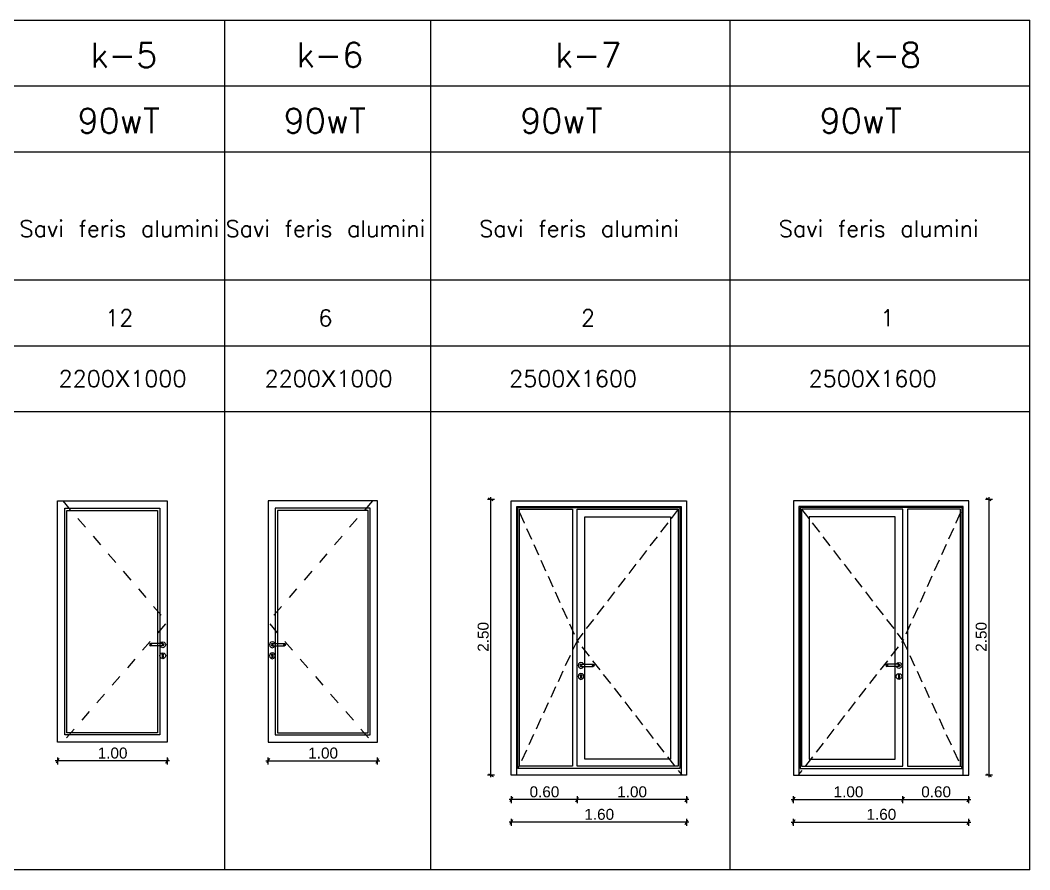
# Model space of a CAD drawing. Header units: millimetres. Extents: x 476571643 to 477489869, y 4620928210 to 4621294454.
# Drawn here: x 477379667 to 477398100, y 4621157592 to 4621173092 of the extents above; entities that cross this region are included whole.
import ezdxf

# ---------------------------------------------------------------- set-up
doc = ezdxf.new("R2010")
doc.units = ezdxf.units.MM
doc.header["$MEASUREMENT"] = 0
doc.linetypes.add('Dashed', pattern=[423.333333, 211.666667, -211.666667])
doc.linetypes.add('Hidden Line', pattern=[317.5, 211.666667, -105.833333])
for name, color, linetype, lineweight in [('0_Pen_No__7_Pen_No__1', 1, 'Continuous', 0), ('0_Pen_No__7_Pen_No__7', 7, 'Continuous', 0), ('2D Drafting - General_Pen_No__7_Pen_No__250', 7, 'Continuous', 0), ('2D Drafting - General_Pen_No__7_Pen_No__7', 7, 'Continuous', 0), ('gegmebi_Pen_No__7_Pen_No__7', 7, 'Continuous', 0), ('New_Structural - Bearing_Pen_No__250', 7, 'Continuous', 0), ('zoma_Pen_No__142', 142, 'Continuous', 0)]:
    doc.layers.add(name, color=color, linetype=linetype, lineweight=lineweight)
doc.layers.add('zoma', color=7, linetype='Continuous')
doc.styles.add('GENERATED_STYLE_2', font='arial.ttf')
doc.dimstyles.new('GENERATED_STYLE__28', dxfattribs={"dimtxt": 200, "dimasz": 64.421331, "dimexe": 0.18, "dimexo": 0.0625, "dimgap": 0.09, "dimtad": 1, "dimtih": 1, "dimtoh": 1, "dimlfac": 0.001, "dimzin": 0, "dimdsep": 46, "dimtxsty": 'GENERATED_STYLE_2', "dimblk": 'ARROWHEAD_2', "dimblk1": 'ARROWHEAD_2', "dimblk2": 'ARROWHEAD_2', "dimcen": 0.09, "dimse1": 1, "dimse2": 1, "dimclrd": 142, "dimclre": 142, "dimclrt": 142, "dimadec": 0, "dimazin": 0, "dimtfac": 1, "dimtdec": 4, "dimtmove": 0, "dimatfit": 3, "dimfxl": 1, "dimtolj": 1, "dimtzin": 0, "dimarcsym": 0})
doc.dimstyles.new('GENERATED_STYLE__29', dxfattribs={"dimtxt": 200, "dimasz": 64.421331, "dimexe": 0.18, "dimexo": 0.0625, "dimgap": 0.09, "dimtad": 1, "dimlfac": 0.001, "dimzin": 0, "dimdsep": 46, "dimtxsty": 'GENERATED_STYLE_2', "dimblk": 'ARROWHEAD_2', "dimblk1": 'ARROWHEAD_2', "dimblk2": 'ARROWHEAD_2', "dimcen": 0.09, "dimse1": 1, "dimse2": 1, "dimclrd": 142, "dimclre": 142, "dimclrt": 142, "dimadec": 0, "dimazin": 0, "dimtfac": 1, "dimtdec": 4, "dimtmove": 0, "dimatfit": 3, "dimfxl": 1, "dimtolj": 1, "dimtzin": 0, "dimarcsym": 0})

# ---------------------------------------------------------------- blocks, each defined once
blk = doc.blocks.new('*D1714', base_point=(476844527, 4621385791))
at = {"layer": 'zoma_Pen_No__142', "color": 142, "linetype": 'Continuous', "lineweight": 0, "transparency": 16777216}
for p, q in [((477380348, 4621159579), (477380307, 4621159579)), ((477380373, 4621159621), (477380324, 4621159537)), ((477380348, 4621159642), (477380348, 4621159515)), ((477382348, 4621159579), (477380348, 4621159579)), ((477382324, 4621159537), (477382373, 4621159621)), ((477382348, 4621159642), (477382348, 4621159515)), ((477382390, 4621159579), (477382348, 4621159579))]:
    blk.add_line(p, q, dxfattribs=at)
at = {"layer": 'zoma_Pen_No__142', "color": 142, "lineweight": 0, "transparency": 16777216, "insert": (477381082, 4621159619), "char_height": 200, "attachment_point": 7, "style": 'GENERATED_STYLE_2'}
blk.add_mtext('\\A1;{\\pql;\\fArial CYR|b0|i0|c204|p34;1.00}', dxfattribs=at)
blk = doc.blocks.new('ARROWHEAD_2')
at = {"color": 0, "linetype": 'Continuous', "lineweight": 0}
for p, q in [((0, 0), (-1, 0)), ((-0.38, -0.66), (0.38, 0.66))]:
    blk.add_line(p, q, dxfattribs=at)
blk = doc.blocks.new('*D1715', base_point=(476844527, 4621385791))
at = {"layer": 'zoma_Pen_No__142', "color": 142, "linetype": 'Continuous', "lineweight": 0, "transparency": 16777216}
for p, q in [((477384150, 4621159579), (477384192, 4621159579)), ((477384216, 4621159621), (477384167, 4621159537)), ((477384192, 4621159515), (477384192, 4621159642)), ((477384192, 4621159579), (477386192, 4621159579)), ((477386167, 4621159537), (477386216, 4621159621)), ((477386192, 4621159515), (477386192, 4621159642)), ((477386192, 4621159579), (477386233, 4621159579))]:
    blk.add_line(p, q, dxfattribs=at)
at = {"layer": 'zoma_Pen_No__142', "color": 142, "lineweight": 0, "transparency": 16777216, "insert": (477384926, 4621159619), "char_height": 200, "attachment_point": 7, "style": 'GENERATED_STYLE_2'}
blk.add_mtext('\\A1;{\\pql;\\fArial CYR|b0|i0|c204|p34;1.00}', dxfattribs=at)
blk = doc.blocks.new('*D1716', base_point=(476844527, 4621385791))
at = {"layer": 'zoma_Pen_No__142', "color": 142, "linetype": 'Continuous', "lineweight": 0, "transparency": 16777216}
for p, q in [((477389833, 4621158935), (477389833, 4621158808)), ((477391833, 4621158935), (477391833, 4621158808)), ((477389809, 4621158829), (477389858, 4621158914)), ((477391833, 4621158872), (477389833, 4621158872)), ((477391809, 4621158829), (477391858, 4621158914)), ((477391875, 4621158872), (477391833, 4621158872))]:
    blk.add_line(p, q, dxfattribs=at)
at = {"layer": 'zoma_Pen_No__142', "color": 142, "lineweight": 0, "transparency": 16777216, "insert": (477390567, 4621158912), "char_height": 200, "attachment_point": 7, "style": 'GENERATED_STYLE_2'}
blk.add_mtext('\\A1;{\\pql;\\fArial CYR|b0|i0|c204|p34;1.00}', dxfattribs=at)
blk = doc.blocks.new('*D1717', base_point=(476844527, 4621385791))
at = {"layer": 'zoma_Pen_No__142', "color": 142, "linetype": 'Continuous', "lineweight": 0, "transparency": 16777216}
for p, q in [((477388633, 4621158935), (477388633, 4621158808)), ((477389833, 4621158935), (477389833, 4621158808)), ((477388633, 4621158872), (477388592, 4621158872)), ((477388658, 4621158914), (477388609, 4621158829)), ((477389833, 4621158872), (477388633, 4621158872)), ((477389809, 4621158829), (477389858, 4621158914))]:
    blk.add_line(p, q, dxfattribs=at)
at = {"layer": 'zoma_Pen_No__142', "color": 142, "lineweight": 0, "transparency": 16777216, "insert": (477388967, 4621158912), "char_height": 200, "attachment_point": 7, "style": 'GENERATED_STYLE_2'}
blk.add_mtext('\\A1;{\\pql;\\fArial CYR|b0|i0|c204|p34;0.60}', dxfattribs=at)
blk = doc.blocks.new('*D1718', base_point=(476844527, 4621385791))
at = {"layer": 'zoma_Pen_No__142', "color": 142, "linetype": 'Continuous', "lineweight": 0, "transparency": 16777216}
for p, q in [((477388633, 4621158461), (477388592, 4621158461)), ((477388658, 4621158503), (477388609, 4621158418)), ((477388633, 4621158524), (477388633, 4621158397)), ((477391833, 4621158461), (477388633, 4621158461)), ((477391809, 4621158418), (477391858, 4621158503)), ((477391833, 4621158524), (477391833, 4621158397)), ((477391875, 4621158461), (477391833, 4621158461))]:
    blk.add_line(p, q, dxfattribs=at)
at = {"layer": 'zoma_Pen_No__142', "color": 142, "lineweight": 0, "transparency": 16777216, "insert": (477389967, 4621158501), "char_height": 200, "attachment_point": 7, "style": 'GENERATED_STYLE_2'}
blk.add_mtext('\\A1;{\\pql;\\fArial CYR|b0|i0|c204|p34;1.60}', dxfattribs=at)
blk = doc.blocks.new('*D1719', base_point=(476844527, 4621385791))
at = {"layer": 'zoma_Pen_No__142', "color": 142, "linetype": 'Continuous', "lineweight": 0, "transparency": 16777216}
for p, q in [((477388326, 4621164349), (477388199, 4621164349)), ((477388305, 4621164325), (477388220, 4621164374)), ((477388262, 4621164349), (477388262, 4621164391)), ((477388262, 4621159321), (477388262, 4621164349)), ((477388326, 4621159321), (477388199, 4621159321)), ((477388220, 4621159345), (477388305, 4621159296)), ((477388262, 4621159279), (477388262, 4621159321))]:
    blk.add_line(p, q, dxfattribs=at)
at = {"layer": 'zoma_Pen_No__142', "color": 142, "lineweight": 0, "transparency": 16777216, "insert": (477388222, 4621161569), "char_height": 200, "attachment_point": 7, "rotation": 90, "style": 'GENERATED_STYLE_2'}
blk.add_mtext('\\A1;{\\pql;\\fArial CYR|b0|i0|c204|p34;2.50}', dxfattribs=at)
blk = doc.blocks.new('*D1720', base_point=(476844527, 4621385791))
at = {"layer": 'zoma_Pen_No__142', "color": 142, "linetype": 'Continuous', "lineweight": 0, "transparency": 16777216}
for p, q in [((477393784, 4621158808), (477393784, 4621158935)), ((477395784, 4621158808), (477395784, 4621158935)), ((477393742, 4621158872), (477393784, 4621158872)), ((477393808, 4621158914), (477393759, 4621158829)), ((477393784, 4621158872), (477395784, 4621158872)), ((477395809, 4621158914), (477395760, 4621158829))]:
    blk.add_line(p, q, dxfattribs=at)
at = {"layer": 'zoma_Pen_No__142', "color": 142, "lineweight": 0, "transparency": 16777216, "insert": (477394518, 4621158912), "char_height": 200, "attachment_point": 7, "style": 'GENERATED_STYLE_2'}
blk.add_mtext('\\A1;{\\pql;\\fArial CYR|b0|i0|c204|p34;1.00}', dxfattribs=at)
blk = doc.blocks.new('*D1721', base_point=(476844527, 4621385791))
at = {"layer": 'zoma_Pen_No__142', "color": 142, "linetype": 'Continuous', "lineweight": 0, "transparency": 16777216}
for p, q in [((477395784, 4621158808), (477395784, 4621158935)), ((477396984, 4621158808), (477396984, 4621158935)), ((477395809, 4621158914), (477395760, 4621158829)), ((477395784, 4621158872), (477396984, 4621158872)), ((477396959, 4621158829), (477397008, 4621158914)), ((477396984, 4621158872), (477397025, 4621158872))]:
    blk.add_line(p, q, dxfattribs=at)
at = {"layer": 'zoma_Pen_No__142', "color": 142, "lineweight": 0, "transparency": 16777216, "insert": (477396118, 4621158912), "char_height": 200, "attachment_point": 7, "style": 'GENERATED_STYLE_2'}
blk.add_mtext('\\A1;{\\pql;\\fArial CYR|b0|i0|c204|p34;0.60}', dxfattribs=at)
blk = doc.blocks.new('*D1722', base_point=(476844527, 4621385791))
at = {"layer": 'zoma_Pen_No__142', "color": 142, "linetype": 'Continuous', "lineweight": 0, "transparency": 16777216}
for p, q in [((477393742, 4621158461), (477393784, 4621158461)), ((477393808, 4621158503), (477393759, 4621158418)), ((477393784, 4621158397), (477393784, 4621158524)), ((477393784, 4621158461), (477396984, 4621158461)), ((477396959, 4621158418), (477397008, 4621158503)), ((477396984, 4621158397), (477396984, 4621158524)), ((477396984, 4621158461), (477397025, 4621158461))]:
    blk.add_line(p, q, dxfattribs=at)
at = {"layer": 'zoma_Pen_No__142', "color": 142, "lineweight": 0, "transparency": 16777216, "insert": (477395118, 4621158501), "char_height": 200, "attachment_point": 7, "style": 'GENERATED_STYLE_2'}
blk.add_mtext('\\A1;{\\pql;\\fArial CYR|b0|i0|c204|p34;1.60}', dxfattribs=at)
blk = doc.blocks.new('*D1723', base_point=(476844527, 4621385791))
at = {"layer": 'zoma_Pen_No__142', "color": 142, "linetype": 'Continuous', "lineweight": 0, "transparency": 16777216}
for p, q in [((477397418, 4621164349), (477397291, 4621164349)), ((477397397, 4621164325), (477397312, 4621164374)), ((477397355, 4621164349), (477397355, 4621164391)), ((477397355, 4621159321), (477397355, 4621164349)), ((477397418, 4621159321), (477397291, 4621159321)), ((477397312, 4621159345), (477397397, 4621159296)), ((477397355, 4621159279), (477397355, 4621159321))]:
    blk.add_line(p, q, dxfattribs=at)
at = {"layer": 'zoma_Pen_No__142', "color": 142, "lineweight": 0, "transparency": 16777216, "insert": (477397315, 4621161569), "char_height": 200, "attachment_point": 7, "rotation": 90, "style": 'GENERATED_STYLE_2'}
blk.add_mtext('\\A1;{\\pql;\\fArial CYR|b0|i0|c204|p34;2.50}', dxfattribs=at)

msp = doc.modelspace()

# ---------------------------------------------------------------- linework, layer by layer
at = {"layer": '2D Drafting - General_Pen_No__7_Pen_No__250', "color": 7, "linetype": 'Continuous', "lineweight": 0, "flags": 128}
for points in [[(477380348.132, 4621164320.865), (477382348.132, 4621164320.865), (477382348.132, 4621159921.337), (477380348.132, 4621159921.337)], [(477386191.839, 4621164320.865), (477384191.839, 4621164320.865), (477384191.839, 4621159921.337), (477386191.839, 4621159921.337)], [(477380481.833, 4621164187.558), (477382214.825, 4621164187.558), (477382214.825, 4621160054.644), (477380481.833, 4621160054.644)], [(477380519.921, 4621164149.47), (477382176.737, 4621164149.47), (477382176.737, 4621160092.732), (477380519.921, 4621160092.732)], [(477386058.138, 4621164187.558), (477384325.146, 4621164187.558), (477384325.146, 4621160054.644), (477386058.138, 4621160054.644)], [(477386020.05, 4621164149.47), (477384363.233, 4621164149.47), (477384363.233, 4621160092.732), (477386020.05, 4621160092.732)]]:
    msp.add_lwpolyline(points, close=True, dxfattribs=at)
at = {"layer": '2D Drafting - General_Pen_No__7_Pen_No__250', "color": 7, "linetype": 'Dashed', "lineweight": 0, "flags": 128}
for points in [[(477380443.745, 4621164320.865), (477382348.132, 4621162111.382), (477380443.745, 4621159921.337)], [(477386096.225, 4621164320.865), (477384191.839, 4621162111.382), (477386096.225, 4621159921.337)]]:
    msp.add_lwpolyline(points, dxfattribs=at)
at = {"layer": '2D Drafting - General_Pen_No__7_Pen_No__7', "color": 7, "linetype": 'Continuous', "lineweight": 0, "flags": 128}
for points in [[(477391824.336, 4621159320.857), (477388633.484, 4621159320.857), (477388633.35, 4621163919.736), (477388633.339, 4621164320.865), (477391832.572, 4621164320.865), (477391832.572, 4621163919.736)], [(477393792.893, 4621159320.857), (477396983.745, 4621159320.857), (477396983.878, 4621163919.736), (477396983.89, 4621164320.865), (477393784.656, 4621164320.865), (477393784.656, 4621163919.736)], [(477391832.572, 4621163919.736), (477391832.706, 4621159320.855), (477391824.336, 4621159320.857)], [(477393784.656, 4621163919.736), (477393784.523, 4621159320.855), (477393792.893, 4621159320.857)]]:
    msp.add_lwpolyline(points, dxfattribs=at)
for points in [[(477391732.591, 4621163919.736), (477391732.591, 4621159320.857), (477388733.32, 4621159320.859), (477388733.32, 4621163919.736), (477388733.32, 4621164220.607), (477391732.591, 4621164220.607)], [(477391712.596, 4621163919.736), (477391712.596, 4621159440.83), (477388753.316, 4621159440.83), (477388753.316, 4621163919.736), (477388753.316, 4621164200.607), (477391712.596, 4621164200.607)], [(477389753.072, 4621163919.736), (477389753.072, 4621159480.82), (477388783.308, 4621159480.82), (477388783.308, 4621163919.736), (477388783.308, 4621164170.607), (477389753.072, 4621164170.607)], [(477389833.046, 4621163919.736), (477389833.046, 4621164170.607), (477391682.603, 4621164170.607), (477391682.603, 4621163919.736), (477391682.603, 4621159480.82), (477389833.053, 4621159480.82), (477389833.053, 4621161772.019)], [(477393884.638, 4621163919.736), (477393884.638, 4621159320.857), (477396883.908, 4621159320.859), (477396883.908, 4621163919.736), (477396883.908, 4621164220.607), (477393884.638, 4621164220.607)], [(477393904.633, 4621163919.736), (477393904.633, 4621159440.83), (477396863.913, 4621159440.83), (477396863.913, 4621163919.736), (477396863.913, 4621164200.607), (477393904.633, 4621164200.607)], [(477395784.183, 4621163919.736), (477395784.183, 4621164170.607), (477393934.626, 4621164170.607), (477393934.626, 4621163919.736), (477393934.626, 4621159480.82), (477395784.176, 4621159480.82), (477395784.176, 4621161772.019)], [(477395864.156, 4621163919.736), (477395864.156, 4621159480.82), (477396833.92, 4621159480.82), (477396833.92, 4621163919.736), (477396833.92, 4621164170.607), (477395864.156, 4621164170.607)], [(477389973.019, 4621163919.736), (477389973.019, 4621164030.606), (477391542.637, 4621164030.606), (477391542.637, 4621163919.736), (477391542.637, 4621159610.789), (477389973.019, 4621159610.789)], [(477395644.21, 4621163919.736), (477395644.21, 4621164030.606), (477394074.591, 4621164030.606), (477394074.591, 4621163919.736), (477394074.591, 4621159610.789), (477395644.21, 4621159610.789)]]:
    msp.add_lwpolyline(points, close=True, dxfattribs=at)
at = {"layer": '2D Drafting - General_Pen_No__7_Pen_No__7', "color": 7, "linetype": 'Hidden Line', "lineweight": 0, "flags": 128}
for points in [[(477388783.308, 4621164108.406), (477388868.078, 4621163919.736), (477389833.053, 4621161772.019), (477388753.316, 4621159440.83)], [(477391682.603, 4621164170.607), (477391493.144, 4621163924.907), (477389833.053, 4621161772.019), (477391738.639, 4621159329.336)], [(477393934.626, 4621164170.607), (477394124.085, 4621163924.907), (477395784.176, 4621161772.019), (477393878.589, 4621159329.336)], [(477396833.92, 4621164108.406), (477396749.151, 4621163919.736), (477395784.176, 4621161772.019), (477396863.913, 4621159440.83)]]:
    msp.add_lwpolyline(points, dxfattribs=at)
at = {"layer": 'gegmebi_Pen_No__7_Pen_No__7', "color": 7, "linetype": 'Continuous', "lineweight": 0}
for p, q in [((477357589.145, 4621173091.626), (477398099.98, 4621173091.626)), ((477383401.508, 4621157592.01), (477383401.508, 4621173091.626)), ((477387163.98, 4621157592.01), (477387163.98, 4621173091.626)), ((477392631.98, 4621157592.01), (477392631.98, 4621173091.626)), ((477398099.98, 4621157592.01), (477398099.98, 4621173091.626)), ((477357589.145, 4621171891.626), (477398099.98, 4621171891.626)), ((477357589.145, 4621170691.626), (477398099.98, 4621170691.626)), ((477357589.145, 4621168353.796), (477398099.98, 4621168353.796)), ((477357589.145, 4621167153.796), (477398099.98, 4621167153.796)), ((477357589.145, 4621165953.796), (477398099.98, 4621165953.796)), ((477398099.98, 4621157592.01), (477357589.145, 4621157592.01))]:
    msp.add_line(p, q, dxfattribs=at)
at = {"layer": 'New_Structural - Bearing_Pen_No__250', "color": 7, "linetype": 'Continuous', "lineweight": 0}
for p, q in [((477382035.541, 4621161711.656), (477382029.683, 4621161697.514)), ((477382029.683, 4621161697.514), (477382035.541, 4621161683.372)), ((477382038.645, 4621161711.656), (477382033.127, 4621161697.514)), ((477382033.127, 4621161697.514), (477382038.645, 4621161683.372)), ((477382049.683, 4621161717.514), (477382035.541, 4621161711.656)), ((477382048.274, 4621161711.656), (477382044.05, 4621161697.514)), ((477382044.05, 4621161697.514), (477382048.274, 4621161683.372)), ((477382051.966, 4621161717.514), (477382049.683, 4621161717.514)), ((477382058.47, 4621161717.514), (477382051.966, 4621161717.514)), ((477382068.202, 4621161717.514), (477382058.47, 4621161717.514)), ((477382062.684, 4621161711.656), (477382060.399, 4621161697.514)), ((477382060.399, 4621161697.514), (477382062.684, 4621161683.372)), ((477382079.683, 4621161717.514), (477382068.202, 4621161717.514)), ((477382239.683, 4621161717.514), (477382079.683, 4621161717.514)), ((477382221.042, 4621161717.514), (477382222.918, 4621161724.514)), ((477382222.918, 4621161724.514), (477382242.683, 4621161744.279)), ((477382251.164, 4621161717.514), (477382239.683, 4621161717.514)), ((477382242.683, 4621161744.279), (477382269.683, 4621161751.514)), ((477382260.896, 4621161717.514), (477382251.164, 4621161717.514)), ((477382256.682, 4621161711.656), (477382258.967, 4621161697.514)), ((477382258.967, 4621161697.514), (477382256.682, 4621161683.372)), ((477382267.399, 4621161717.514), (477382260.896, 4621161717.514)), ((477382269.683, 4621161717.514), (477382267.399, 4621161717.514)), ((477382269.683, 4621161751.514), (477382296.683, 4621161744.279)), ((477382269.683, 4621161717.514), (477382283.825, 4621161711.656)), ((477382271.092, 4621161711.656), (477382275.315, 4621161697.514)), ((477382275.315, 4621161697.514), (477382271.092, 4621161683.372)), ((477382280.721, 4621161711.656), (477382286.239, 4621161697.514)), ((477382286.239, 4621161697.514), (477382280.721, 4621161683.372)), ((477382283.825, 4621161711.656), (477382289.683, 4621161697.514)), ((477382289.683, 4621161697.514), (477382283.825, 4621161683.372)), ((477382296.683, 4621161744.279), (477382316.449, 4621161724.514)), ((477382316.449, 4621161724.514), (477382323.683, 4621161697.514)), ((477382323.683, 4621161697.514), (477382316.449, 4621161670.514)), ((477384223.522, 4621161724.514), (477384216.287, 4621161697.514)), ((477384216.287, 4621161697.514), (477384223.522, 4621161670.514)), ((477384243.287, 4621161744.279), (477384223.522, 4621161724.514)), ((477384270.287, 4621161751.514), (477384243.287, 4621161744.279)), ((477384256.145, 4621161711.656), (477384250.287, 4621161697.514)), ((477384250.287, 4621161697.514), (477384256.145, 4621161683.372)), ((477384259.249, 4621161711.656), (477384253.731, 4621161697.514)), ((477384253.731, 4621161697.514), (477384259.249, 4621161683.372)), ((477384270.287, 4621161717.514), (477384256.145, 4621161711.656)), ((477384268.878, 4621161711.656), (477384264.655, 4621161697.514)), ((477384264.655, 4621161697.514), (477384268.878, 4621161683.372)), ((477384297.287, 4621161744.279), (477384270.287, 4621161751.514)), ((477384270.287, 4621161717.514), (477384272.571, 4621161717.514)), ((477384272.571, 4621161717.514), (477384279.074, 4621161717.514)), ((477384279.074, 4621161717.514), (477384288.807, 4621161717.514)), ((477384283.289, 4621161711.656), (477384281.003, 4621161697.514)), ((477384281.003, 4621161697.514), (477384283.289, 4621161683.372)), ((477384288.807, 4621161717.514), (477384300.287, 4621161717.514)), ((477384317.053, 4621161724.514), (477384297.287, 4621161744.279)), ((477384300.287, 4621161717.514), (477384460.288, 4621161717.514)), ((477384318.928, 4621161717.514), (477384317.053, 4621161724.514)), ((477384460.288, 4621161717.514), (477384471.768, 4621161717.514)), ((477384471.768, 4621161717.514), (477384481.501, 4621161717.514)), ((477384477.286, 4621161711.656), (477384479.572, 4621161697.514)), ((477384479.572, 4621161697.514), (477384477.286, 4621161683.372)), ((477384481.501, 4621161717.514), (477384488.004, 4621161717.514)), ((477384488.004, 4621161717.514), (477384490.288, 4621161717.514)), ((477384490.288, 4621161717.514), (477384504.43, 4621161711.656)), ((477384491.697, 4621161711.656), (477384495.92, 4621161697.514)), ((477384495.92, 4621161697.514), (477384491.697, 4621161683.372)), ((477384501.326, 4621161711.656), (477384506.844, 4621161697.514)), ((477384506.844, 4621161697.514), (477384501.326, 4621161683.372)), ((477384504.43, 4621161711.656), (477384510.288, 4621161697.514)), ((477384510.288, 4621161697.514), (477384504.43, 4621161683.372)), ((477382035.541, 4621161683.372), (477382049.683, 4621161677.514)), ((477382051.966, 4621161677.514), (477382049.683, 4621161677.514)), ((477382058.47, 4621161677.514), (477382051.966, 4621161677.514)), ((477382068.202, 4621161677.514), (477382058.47, 4621161677.514)), ((477382079.683, 4621161677.514), (477382068.202, 4621161677.514)), ((477382239.683, 4621161677.514), (477382079.683, 4621161677.514)), ((477382215.683, 4621161497.514), (477382222.918, 4621161524.514)), ((477382222.918, 4621161670.514), (477382221.042, 4621161677.514)), ((477382242.683, 4621161650.748), (477382222.918, 4621161670.514)), ((477382222.918, 4621161524.514), (477382242.683, 4621161544.279)), ((477382251.164, 4621161677.514), (477382239.683, 4621161677.514)), ((477382269.683, 4621161643.514), (477382242.683, 4621161650.748)), ((477382242.683, 4621161544.279), (477382269.683, 4621161551.514)), ((477382260.896, 4621161677.514), (477382251.164, 4621161677.514)), ((477382256.243, 4621161520.793), (477382254.747, 4621161516.898)), ((477382254.747, 4621161516.898), (477382259.683, 4621161506.314)), ((477382256.243, 4621161520.793), (477382258.933, 4621161527.801)), ((477382269.683, 4621161532.365), (477382258.933, 4621161527.801)), ((477382267.399, 4621161677.514), (477382260.896, 4621161677.514)), ((477382269.683, 4621161677.514), (477382267.399, 4621161677.514)), ((477382283.825, 4621161683.372), (477382269.683, 4621161677.514)), ((477382296.683, 4621161650.748), (477382269.683, 4621161643.514)), ((477382269.683, 4621161551.514), (477382296.683, 4621161544.279)), ((477382280.433, 4621161527.801), (477382269.683, 4621161532.365)), ((477382279.683, 4621161506.314), (477382284.619, 4621161516.898)), ((477382283.124, 4621161520.793), (477382280.433, 4621161527.801)), ((477382283.124, 4621161520.793), (477382284.619, 4621161516.898)), ((477382316.449, 4621161670.514), (477382296.683, 4621161650.748)), ((477382296.683, 4621161544.279), (477382316.449, 4621161524.514)), ((477382316.449, 4621161524.514), (477382323.683, 4621161497.514)), ((477384223.522, 4621161524.514), (477384216.287, 4621161497.514)), ((477384223.522, 4621161670.514), (477384243.287, 4621161650.748)), ((477384243.287, 4621161544.279), (477384223.522, 4621161524.514)), ((477384243.287, 4621161650.748), (477384270.287, 4621161643.514)), ((477384270.287, 4621161551.514), (477384243.287, 4621161544.279)), ((477384256.847, 4621161520.793), (477384255.352, 4621161516.898)), ((477384260.287, 4621161506.314), (477384255.352, 4621161516.898)), ((477384256.145, 4621161683.372), (477384270.287, 4621161677.514)), ((477384256.847, 4621161520.793), (477384259.537, 4621161527.801)), ((477384259.537, 4621161527.801), (477384270.287, 4621161532.365)), ((477384270.287, 4621161677.514), (477384272.571, 4621161677.514)), ((477384270.287, 4621161643.514), (477384297.287, 4621161650.748)), ((477384297.287, 4621161544.279), (477384270.287, 4621161551.514)), ((477384270.287, 4621161532.365), (477384281.038, 4621161527.801)), ((477384272.571, 4621161677.514), (477384279.074, 4621161677.514)), ((477384279.074, 4621161677.514), (477384288.807, 4621161677.514)), ((477384285.223, 4621161516.898), (477384280.287, 4621161506.314)), ((477384283.728, 4621161520.793), (477384281.038, 4621161527.801)), ((477384283.728, 4621161520.793), (477384285.223, 4621161516.898)), ((477384288.807, 4621161677.514), (477384300.287, 4621161677.514)), ((477384297.287, 4621161650.748), (477384317.053, 4621161670.514)), ((477384317.053, 4621161524.514), (477384297.287, 4621161544.279)), ((477384300.287, 4621161677.514), (477384460.288, 4621161677.514)), ((477384317.053, 4621161670.514), (477384318.928, 4621161677.514)), ((477384324.287, 4621161497.514), (477384317.053, 4621161524.514)), ((477384460.288, 4621161677.514), (477384471.768, 4621161677.514)), ((477384471.768, 4621161677.514), (477384481.501, 4621161677.514)), ((477384481.501, 4621161677.514), (477384488.004, 4621161677.514)), ((477384488.004, 4621161677.514), (477384490.288, 4621161677.514)), ((477384504.43, 4621161683.372), (477384490.288, 4621161677.514)), ((477382222.918, 4621161470.514), (477382215.683, 4621161497.514)), ((477382242.683, 4621161450.748), (477382222.918, 4621161470.514)), ((477382269.683, 4621161443.514), (477382242.683, 4621161450.748)), ((477382259.683, 4621161506.314), (477382259.683, 4621161503.287)), ((477382259.683, 4621161503.287), (477382259.683, 4621161497.514)), ((477382259.683, 4621161497.514), (477382259.683, 4621161491.74)), ((477382259.683, 4621161491.74), (477382259.683, 4621161480.193)), ((477382259.683, 4621161480.193), (477382259.683, 4621161472.514)), ((477382259.683, 4621161472.514), (477382262.612, 4621161465.443)), ((477382262.612, 4621161465.443), (477382269.683, 4621161462.514)), ((477382269.683, 4621161462.514), (477382276.754, 4621161465.443)), ((477382296.683, 4621161450.748), (477382269.683, 4621161443.514)), ((477382276.754, 4621161465.443), (477382279.683, 4621161472.514)), ((477382279.683, 4621161503.287), (477382279.683, 4621161506.314)), ((477382279.683, 4621161503.287), (477382279.683, 4621161497.514)), ((477382279.683, 4621161497.514), (477382279.683, 4621161491.74)), ((477382279.683, 4621161491.74), (477382279.683, 4621161480.193)), ((477382279.683, 4621161480.193), (477382279.683, 4621161472.514)), ((477382316.449, 4621161470.514), (477382296.683, 4621161450.748)), ((477382323.683, 4621161497.514), (477382316.449, 4621161470.514)), ((477384216.287, 4621161497.514), (477384223.522, 4621161470.514)), ((477384223.522, 4621161470.514), (477384243.287, 4621161450.748)), ((477384243.287, 4621161450.748), (477384270.287, 4621161443.514)), ((477384260.287, 4621161503.287), (477384260.287, 4621161506.314)), ((477384260.287, 4621161503.287), (477384260.287, 4621161497.514)), ((477384260.287, 4621161497.514), (477384260.287, 4621161491.74)), ((477384260.287, 4621161491.74), (477384260.287, 4621161480.193)), ((477384260.287, 4621161480.193), (477384260.287, 4621161472.514)), ((477384263.216, 4621161465.443), (477384260.287, 4621161472.514)), ((477384270.287, 4621161462.514), (477384263.216, 4621161465.443)), ((477384277.358, 4621161465.443), (477384270.287, 4621161462.514)), ((477384270.287, 4621161443.514), (477384297.287, 4621161450.748)), ((477384280.287, 4621161472.514), (477384277.358, 4621161465.443)), ((477384280.287, 4621161506.314), (477384280.287, 4621161503.287)), ((477384280.287, 4621161503.287), (477384280.287, 4621161497.514)), ((477384280.287, 4621161497.514), (477384280.287, 4621161491.74)), ((477384280.287, 4621161491.74), (477384280.287, 4621161480.193)), ((477384280.287, 4621161480.193), (477384280.287, 4621161472.514)), ((477384297.287, 4621161450.748), (477384317.053, 4621161470.514)), ((477384317.053, 4621161470.514), (477384324.287, 4621161497.514)), ((477389859.007, 4621161347.361), (477389851.774, 4621161320.367)), ((477389878.768, 4621161367.121), (477389859.007, 4621161347.361)), ((477389905.761, 4621161374.354), (477389878.768, 4621161367.121)), ((477389891.623, 4621161334.506), (477389885.766, 4621161320.367)), ((477389894.726, 4621161334.506), (477389889.209, 4621161320.367)), ((477389905.761, 4621161340.362), (477389891.623, 4621161334.506)), ((477389904.353, 4621161334.506), (477389900.13, 4621161320.367)), ((477389932.755, 4621161367.121), (477389905.761, 4621161374.354)), ((477389905.761, 4621161340.362), (477389908.044, 4621161340.362)), ((477389908.044, 4621161340.362), (477389914.546, 4621161340.362)), ((477389914.546, 4621161340.362), (477389924.276, 4621161340.362)), ((477389918.76, 4621161334.506), (477389916.475, 4621161320.367)), ((477389924.276, 4621161340.362), (477389935.754, 4621161340.362)), ((477389952.515, 4621161347.361), (477389932.755, 4621161367.121)), ((477389935.754, 4621161340.362), (477390095.715, 4621161340.362)), ((477389954.39, 4621161340.362), (477389952.515, 4621161347.361)), ((477390095.715, 4621161340.362), (477390107.193, 4621161340.362)), ((477390107.193, 4621161340.362), (477390116.923, 4621161340.362)), ((477390112.709, 4621161334.506), (477390114.994, 4621161320.367)), ((477390116.923, 4621161340.362), (477390123.425, 4621161340.362)), ((477390123.425, 4621161340.362), (477390125.708, 4621161340.362)), ((477390125.708, 4621161340.362), (477390139.846, 4621161334.506)), ((477390127.117, 4621161334.506), (477390131.339, 4621161320.367)), ((477390136.743, 4621161334.506), (477390142.26, 4621161320.367)), ((477390139.846, 4621161334.506), (477390145.703, 4621161320.367)), ((477395477.382, 4621161334.506), (477395471.526, 4621161320.367)), ((477395480.486, 4621161334.506), (477395474.969, 4621161320.367)), ((477395491.521, 4621161340.362), (477395477.382, 4621161334.506)), ((477395490.112, 4621161334.506), (477395485.89, 4621161320.367)), ((477395493.804, 4621161340.362), (477395491.521, 4621161340.362)), ((477395500.305, 4621161340.362), (477395493.804, 4621161340.362)), ((477395510.036, 4621161340.362), (477395500.305, 4621161340.362)), ((477395504.519, 4621161334.506), (477395502.234, 4621161320.367)), ((477395521.514, 4621161340.362), (477395510.036, 4621161340.362)), ((477395681.475, 4621161340.362), (477395521.514, 4621161340.362)), ((477395662.838, 4621161340.362), (477395664.713, 4621161347.361)), ((477395664.713, 4621161347.361), (477395684.474, 4621161367.121)), ((477395692.952, 4621161340.362), (477395681.475, 4621161340.362)), ((477395684.474, 4621161367.121), (477395711.467, 4621161374.354)), ((477395702.683, 4621161340.362), (477395692.952, 4621161340.362)), ((477395698.469, 4621161334.506), (477395700.754, 4621161320.367)), ((477395709.184, 4621161340.362), (477395702.683, 4621161340.362)), ((477395711.467, 4621161340.362), (477395709.184, 4621161340.362)), ((477395711.467, 4621161374.354), (477395738.461, 4621161367.121)), ((477395711.467, 4621161340.362), (477395725.606, 4621161334.506)), ((477395712.876, 4621161334.506), (477395717.098, 4621161320.367)), ((477395722.503, 4621161334.506), (477395728.019, 4621161320.367)), ((477395725.606, 4621161334.506), (477395731.462, 4621161320.367)), ((477395738.461, 4621161367.121), (477395758.221, 4621161347.361)), ((477395758.221, 4621161347.361), (477395765.454, 4621161320.367)), ((477389851.774, 4621161320.367), (477389859.007, 4621161293.374)), ((477389859.007, 4621161147.409), (477389851.774, 4621161120.416)), ((477389859.007, 4621161293.374), (477389878.768, 4621161273.613)), ((477389878.768, 4621161167.17), (477389859.007, 4621161147.409)), ((477389878.768, 4621161273.613), (477389905.761, 4621161266.38)), ((477389905.761, 4621161174.403), (477389878.768, 4621161167.17)), ((477389885.766, 4621161320.367), (477389891.623, 4621161306.229)), ((477389889.209, 4621161320.367), (477389894.726, 4621161306.229)), ((477389892.324, 4621161143.69), (477389890.829, 4621161139.796)), ((477389891.623, 4621161306.229), (477389905.761, 4621161300.372)), ((477389892.324, 4621161143.69), (477389895.013, 4621161150.696)), ((477389895.013, 4621161150.696), (477389905.761, 4621161155.258)), ((477389900.13, 4621161320.367), (477389904.352, 4621161306.229)), ((477389905.761, 4621161300.372), (477389908.044, 4621161300.372)), ((477389905.761, 4621161266.38), (477389932.755, 4621161273.613)), ((477389932.754, 4621161167.17), (477389905.761, 4621161174.403)), ((477389905.761, 4621161155.258), (477389916.509, 4621161150.696)), ((477389908.044, 4621161300.372), (477389914.546, 4621161300.372)), ((477389914.546, 4621161300.372), (477389924.276, 4621161300.372)), ((477389916.475, 4621161320.367), (477389918.76, 4621161306.229)), ((477389919.198, 4621161143.69), (477389916.509, 4621161150.696)), ((477389919.198, 4621161143.69), (477389920.693, 4621161139.796)), ((477389924.276, 4621161300.372), (477389935.754, 4621161300.372)), ((477389952.515, 4621161147.409), (477389932.754, 4621161167.17)), ((477389932.755, 4621161273.613), (477389952.515, 4621161293.374)), ((477389935.754, 4621161300.372), (477390095.715, 4621161300.372)), ((477389952.515, 4621161293.374), (477389954.39, 4621161300.372)), ((477389959.748, 4621161120.416), (477389952.515, 4621161147.409)), ((477390095.715, 4621161300.372), (477390107.193, 4621161300.372)), ((477390107.193, 4621161300.372), (477390116.923, 4621161300.372)), ((477390114.994, 4621161320.367), (477390112.709, 4621161306.228)), ((477390116.923, 4621161300.372), (477390123.425, 4621161300.372)), ((477390123.425, 4621161300.372), (477390125.708, 4621161300.372)), ((477390139.846, 4621161306.228), (477390125.708, 4621161300.372)), ((477390131.339, 4621161320.367), (477390127.117, 4621161306.228)), ((477390142.26, 4621161320.367), (477390136.743, 4621161306.228)), ((477390145.703, 4621161320.367), (477390139.846, 4621161306.228)), ((477395471.526, 4621161320.367), (477395477.382, 4621161306.228)), ((477395474.969, 4621161320.367), (477395480.486, 4621161306.228)), ((477395477.382, 4621161306.228), (477395491.521, 4621161300.372)), ((477395485.89, 4621161320.367), (477395490.112, 4621161306.228)), ((477395493.804, 4621161300.372), (477395491.521, 4621161300.372)), ((477395500.306, 4621161300.372), (477395493.804, 4621161300.372)), ((477395510.036, 4621161300.372), (477395500.306, 4621161300.372)), ((477395502.234, 4621161320.367), (477395504.519, 4621161306.228)), ((477395521.514, 4621161300.372), (477395510.036, 4621161300.372)), ((477395681.475, 4621161300.372), (477395521.514, 4621161300.372)), ((477395657.481, 4621161120.416), (477395664.714, 4621161147.409)), ((477395664.713, 4621161293.374), (477395662.838, 4621161300.372)), ((477395684.474, 4621161273.613), (477395664.713, 4621161293.374)), ((477395664.714, 4621161147.409), (477395684.474, 4621161167.17)), ((477395692.952, 4621161300.372), (477395681.475, 4621161300.372)), ((477395711.467, 4621161266.38), (477395684.474, 4621161273.613)), ((477395684.474, 4621161167.17), (477395711.468, 4621161174.403)), ((477395702.683, 4621161300.372), (477395692.952, 4621161300.372)), ((477395698.03, 4621161143.69), (477395696.536, 4621161139.796)), ((477395698.03, 4621161143.69), (477395700.72, 4621161150.696)), ((477395700.754, 4621161320.367), (477395698.469, 4621161306.229)), ((477395711.468, 4621161155.258), (477395700.72, 4621161150.696)), ((477395709.184, 4621161300.372), (477395702.683, 4621161300.372)), ((477395711.467, 4621161300.372), (477395709.184, 4621161300.372)), ((477395725.606, 4621161306.229), (477395711.467, 4621161300.372)), ((477395738.461, 4621161273.613), (477395711.467, 4621161266.38)), ((477395711.468, 4621161174.403), (477395738.461, 4621161167.17)), ((477395722.215, 4621161150.696), (477395711.468, 4621161155.258)), ((477395717.098, 4621161320.367), (477395712.876, 4621161306.229)), ((477395724.905, 4621161143.69), (477395722.215, 4621161150.696)), ((477395728.019, 4621161320.367), (477395722.503, 4621161306.229)), ((477395724.905, 4621161143.69), (477395726.4, 4621161139.796)), ((477395731.462, 4621161320.367), (477395725.606, 4621161306.229)), ((477395758.221, 4621161293.374), (477395738.461, 4621161273.613)), ((477395738.461, 4621161167.17), (477395758.222, 4621161147.409)), ((477395765.454, 4621161320.367), (477395758.221, 4621161293.374)), ((477395758.222, 4621161147.409), (477395765.455, 4621161120.416)), ((477389851.774, 4621161120.416), (477389859.007, 4621161093.423)), ((477389859.007, 4621161093.423), (477389878.767, 4621161073.662)), ((477389878.767, 4621161073.662), (477389905.761, 4621161066.429)), ((477389895.763, 4621161129.214), (477389890.829, 4621161139.796)), ((477389895.763, 4621161126.188), (477389895.763, 4621161129.214)), ((477389895.763, 4621161126.188), (477389895.763, 4621161120.416)), ((477389895.763, 4621161120.416), (477389895.763, 4621161114.644)), ((477389895.763, 4621161114.644), (477389895.763, 4621161103.1)), ((477389895.763, 4621161103.1), (477389895.763, 4621161095.422)), ((477389898.692, 4621161088.353), (477389895.763, 4621161095.422)), ((477389905.761, 4621161085.424), (477389898.692, 4621161088.353)), ((477389912.83, 4621161088.353), (477389905.761, 4621161085.424)), ((477389905.761, 4621161066.429), (477389932.754, 4621161073.662)), ((477389915.758, 4621161095.422), (477389912.83, 4621161088.353)), ((477389915.759, 4621161114.644), (477389915.758, 4621161103.1)), ((477389915.758, 4621161103.1), (477389915.758, 4621161095.422)), ((477389920.693, 4621161139.796), (477389915.759, 4621161129.214)), ((477389915.759, 4621161129.214), (477389915.759, 4621161126.188)), ((477389915.759, 4621161126.188), (477389915.759, 4621161120.416)), ((477389915.759, 4621161120.416), (477389915.759, 4621161114.644)), ((477389932.754, 4621161073.662), (477389952.515, 4621161093.422)), ((477389952.515, 4621161093.422), (477389959.748, 4621161120.416)), ((477395664.714, 4621161093.422), (477395657.481, 4621161120.416)), ((477395684.474, 4621161073.662), (477395664.714, 4621161093.422)), ((477395711.468, 4621161066.429), (477395684.474, 4621161073.662)), ((477395696.536, 4621161139.796), (477395701.47, 4621161129.214)), ((477395701.47, 4621161129.214), (477395701.47, 4621161126.188)), ((477395701.47, 4621161126.188), (477395701.47, 4621161120.416)), ((477395701.47, 4621161120.416), (477395701.47, 4621161114.644)), ((477395701.47, 4621161114.644), (477395701.47, 4621161103.1)), ((477395701.47, 4621161103.1), (477395701.47, 4621161095.422)), ((477395701.47, 4621161095.422), (477395704.398, 4621161088.353)), ((477395704.398, 4621161088.353), (477395711.468, 4621161085.424)), ((477395711.468, 4621161085.424), (477395718.537, 4621161088.353)), ((477395738.461, 4621161073.662), (477395711.468, 4621161066.429)), ((477395718.537, 4621161088.353), (477395721.465, 4621161095.422)), ((477395721.465, 4621161129.214), (477395726.4, 4621161139.796)), ((477395721.465, 4621161126.188), (477395721.465, 4621161129.214)), ((477395721.465, 4621161126.188), (477395721.465, 4621161120.416)), ((477395721.465, 4621161120.416), (477395721.465, 4621161114.644)), ((477395721.465, 4621161114.644), (477395721.465, 4621161103.1)), ((477395721.465, 4621161103.1), (477395721.465, 4621161095.422)), ((477395758.222, 4621161093.423), (477395738.461, 4621161073.662)), ((477395765.455, 4621161120.416), (477395758.222, 4621161093.423))]:
    msp.add_line(p, q, dxfattribs=at)

# ---------------------------------------------------------------- texts
at = {"layer": '0_Pen_No__7_Pen_No__1', "color": 1, "linetype": 'Continuous', "lineweight": 0, "char_height": 300, "attachment_point": 5}
for s, insert in [('\\A1;{\\pqc;\\Ftxt.shx;12}', (477381477.103, 4621167661.174)), ('\\A1;{\\pqc;\\Ftxt.shx;6}', (477385239.575, 4621167658.924)), ('\\A1;{\\pqc;\\Ftxt.shx;2}', (477390032.812, 4621167661.174)), ('\\A1;{\\pqc;\\Ftxt.shx;1}', (477395500.812, 4621167661.174))]:
    msp.add_mtext(s, dxfattribs=dict(at, insert=insert))
at = {"layer": '0_Pen_No__7_Pen_No__7', "color": 7, "linetype": 'Continuous', "lineweight": 0}
for s, insert, char_height, attachment_point in [('\\A1;{\\pql;\\Ftxt.shx;k-\\Ftxt.shx;5\\Ftxt.shx; }', (477380954.083, 4621172454.573), 450, 4), ('\\A1;{\\pql;\\Ftxt.shx;k-\\Ftxt.shx;6\\Ftxt.shx; }', (477384716.556, 4621172457.273), 450, 4), ('\\A1;{\\pql;\\Ftxt.shx;k-\\Ftxt.shx;7\\Ftxt.shx; }', (477389433.332, 4621172454.236), 450, 4), ('\\A1;{\\pql;\\Ftxt.shx;k-\\Ftxt.shx;8\\Ftxt.shx; }', (477394901.332, 4621172457.273), 450, 4), ('\\A1;{\\pql;\\Ftxt.shx;90wT\\Ftxt.shx; }', (477380713.415, 4621171256.936), 450, 4), ('\\A1;{\\pql;\\Ftxt.shx;90wT\\Ftxt.shx; }', (477384475.888, 4621171256.936), 450, 4), ('\\A1;{\\pql;\\Ftxt.shx;90wT\\Ftxt.shx; }', (477388795.209, 4621171256.936), 450, 4), ('\\A1;{\\pql;\\Ftxt.shx;90wT\\Ftxt.shx; }', (477394263.209, 4621171256.936), 450, 4), ('\\A1;{\\pqc;\\Ftxt.shx;2200\\fArial|b0|i0|c0|p34;X\\Ftxt.shx;10\\Ftxt.shx;00}', (477381535.417, 4621166552.912), 300, 5), ('\\A1;{\\pqc;\\Ftxt.shx;2200\\fArial|b0|i0|c0|p34;X\\Ftxt.shx;10\\Ftxt.shx;00}', (477385297.89, 4621166552.912), 300, 5), ('\\A1;{\\pqc;\\Ftxt.shx;2\\Ftxt.shx;5\\Ftxt.shx;00\\fArial|b0|i0|c0|p34;X\\Ftxt.shx;1\\Ftxt.shx;6\\Ftxt.shx;00}', (477389761.581, 4621166552.912), 300, 5), ('\\A1;{\\pqc;\\Ftxt.shx;2\\Ftxt.shx;5\\Ftxt.shx;00\\fArial|b0|i0|c0|p34;X\\Ftxt.shx;1\\Ftxt.shx;6\\Ftxt.shx;00}', (477395229.581, 4621166552.912), 300, 5)]:
    msp.add_mtext(s, dxfattribs=dict(at, insert=insert, char_height=char_height, attachment_point=attachment_point))
at = {"layer": '0_Pen_No__7_Pen_No__7', "color": 7, "linetype": 'Continuous', "lineweight": 0, "char_height": 300, "width": 4025.02445, "attachment_point": 5}
for insert in [(477381477.103, 4621169287.993), (477385239.575, 4621169287.993), (477389872.692, 4621169287.993), (477395340.692, 4621169287.993)]:
    msp.add_mtext('\\A1;{\\pqc;\\Ftxt.shx;Savi feris alumini}', dxfattribs=dict(at, insert=insert))

# ---------------------------------------------------------------- dimensions: what is measured, and where the dimension line sits
at = {"layer": 'zoma', "color": 142, "linetype": 'Continuous', "lineweight": 0}
for base, p1, p2, picture, middle in [((477388262.458, 4621164349.054), (477388633.484, 4621159320.602), (477388559.768, 4621164349.054), '*D1719', (477388122.458, 4621161828.535)), ((477397354.771, 4621164349.054), (477396983.745, 4621159320.602), (477397057.46, 4621164349.054), '*D1723', (477397214.771, 4621161828.535))]:
    dim = msp.add_linear_dim(base=base, p1=p1, p2=p2, angle=90, text='2.50', dimstyle='GENERATED_STYLE__29', dxfattribs=at)
    dim.commit()
    dim.dimension.update_dxf_attribs({"geometry": picture, "text_midpoint": middle, "dimtype": 160, "text_rotation": 90})
for base, p1, p2, text, picture, middle in [((477380348.132, 4621159578.918), (477382348.132, 4621159921.337), (477380348.132, 4621159921.337), '1.00', '*D1714', (477381341.839, 4621159718.918)), ((477388633.484, 4621158871.541), (477389833.053, 4621159480.82), (477388633.484, 4621159320.602), '0.60', '*D1717', (477389226.975, 4621159011.541)), ((477388633.484, 4621158460.795), (477391833.488, 4621159320.601), (477388633.484, 4621159320.602), '1.60', '*D1718', (477390227.193, 4621158600.795)), ((477389833.053, 4621158871.541), (477391833.488, 4621159320.601), (477389833.053, 4621159480.82), '1.00', '*D1716', (477390826.978, 4621159011.541))]:
    dim = msp.add_linear_dim(base=base, p1=p1, p2=p2, angle=180, text=text, dimstyle='GENERATED_STYLE__28', dxfattribs=at)
    dim.commit()
    dim.dimension.update_dxf_attribs({"geometry": picture, "text_midpoint": middle, "dimtype": 160})
for base, p1, p2, text, picture, middle in [((477386191.839, 4621159578.918), (477384191.839, 4621159921.337), (477386191.839, 4621159921.337), '1.00', '*D1715', (477385185.546, 4621159718.918)), ((477395784.176, 4621158871.541), (477393783.74, 4621159320.601), (477395784.176, 4621159480.82), '1.00', '*D1720', (477394777.665, 4621159011.541)), ((477396983.745, 4621158460.795), (477393783.74, 4621159320.601), (477396983.745, 4621159320.602), '1.60', '*D1722', (477395377.45, 4621158600.795)), ((477396983.745, 4621158871.541), (477395784.176, 4621159480.82), (477396983.745, 4621159320.602), '0.60', '*D1721', (477396377.667, 4621159011.541))]:
    dim = msp.add_linear_dim(base=base, p1=p1, p2=p2, text=text, dimstyle='GENERATED_STYLE__28', dxfattribs=at)
    dim.commit()
    dim.dimension.update_dxf_attribs({"geometry": picture, "text_midpoint": middle, "dimtype": 160})

doc.saveas('drawing.dxf')
